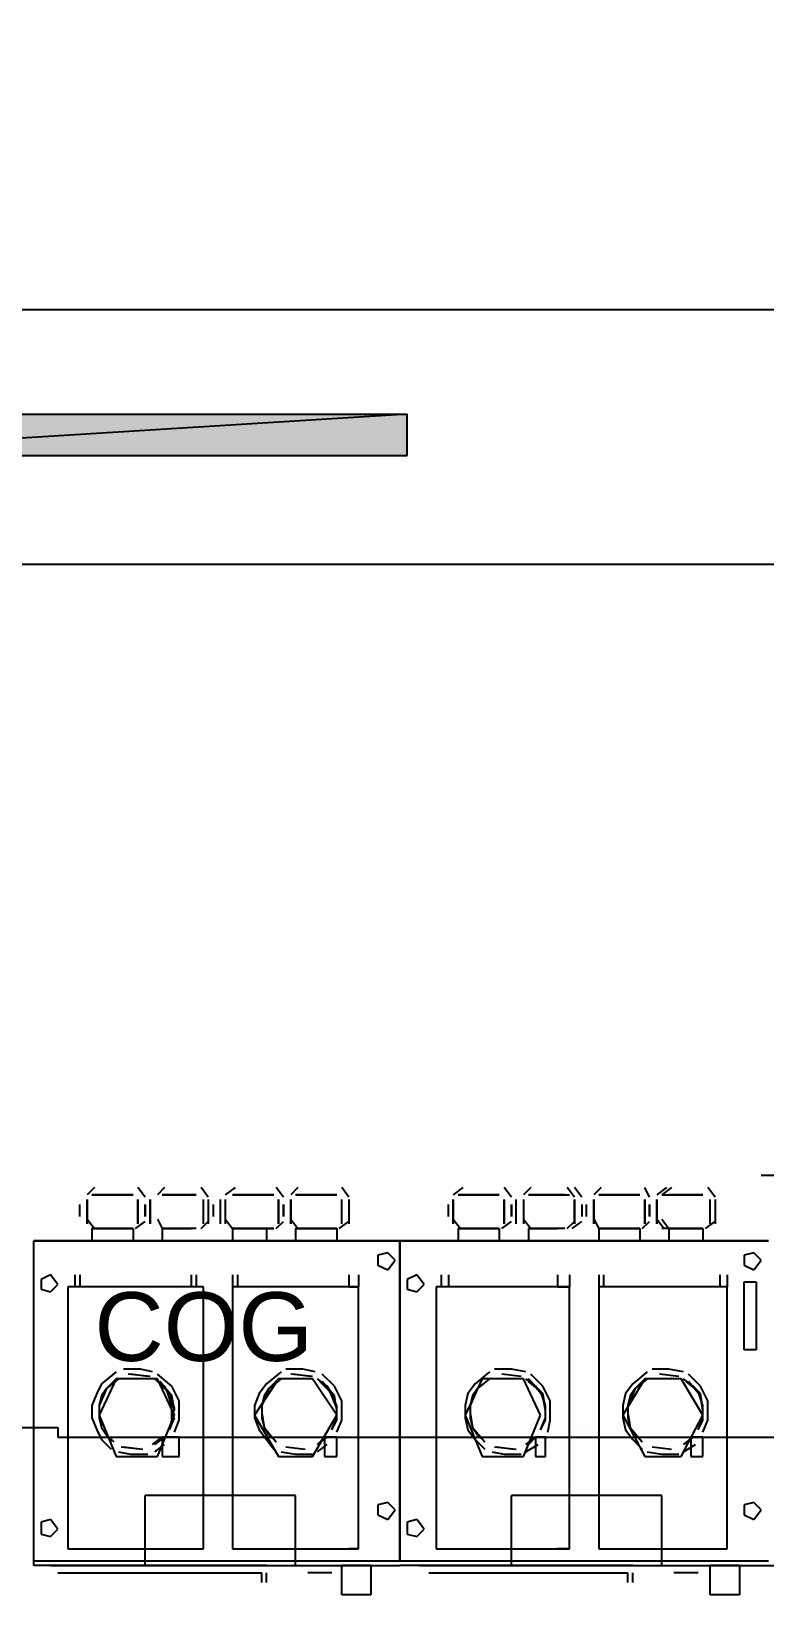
# Model space of a CAD drawing. Header units: millimetres. Extents: x 5 to 415, y 48 to 251.
# Drawn here: x 216.04 to 221.38, y 189.71 to 201.08 of the extents above; entities that cross this region are included whole.
import ezdxf

# ---------------------------------------------------------------- set-up
doc = ezdxf.new("R2010")
doc.units = ezdxf.units.MM
for name, color, linetype in [('H', 7, 'Continuous'), ('P', 7, 'Continuous'), ('T', 7, 'Continuous')]:
    doc.layers.add(name, color=color, linetype=linetype)

msp = doc.modelspace()

# ---------------------------------------------------------------- hatches: boundary and pattern name
at = {"layer": 'H', "linetype": 'Continuous'}
msp.add_hatch(color=256, dxfattribs=at).paths.add_polyline_path([(214.242, 198.296), (218.775, 198.296), (218.775, 197.997), (213.96, 197.997), (213.96, 201.083), (214.242, 201.083), (214.242, 198.296)])

# ---------------------------------------------------------------- linework, layer by layer
at = {"layer": 'P'}
for points in [[(286.597, 199.055), (115.094, 199.055)], [(218.775, 198.296), (213.942, 197.997)], [(218.775, 198.296), (213.942, 197.997)], [(214.242, 198.296), (218.775, 198.296)], [(218.775, 197.997), (218.775, 198.296)], [(213.942, 197.997), (218.775, 197.997)], [(286.597, 197.203), (64.682, 197.203)], [(221.35, 192.758), (223.943, 192.758)], [(216.5, 192.67), (216.447, 192.617)], [(216.5, 192.67), (216.447, 192.617)], [(216.5, 192.67), (216.447, 192.617)], [(216.482, 192.617), (216.782, 192.617)], [(216.782, 192.617), (216.482, 192.617)], [(216.482, 192.617), (216.782, 192.617)], [(216.87, 192.599), (216.817, 192.67)], [(216.87, 192.599), (216.817, 192.67)], [(216.87, 192.599), (216.817, 192.67)], [(217.011, 192.67), (216.958, 192.617)], [(217.011, 192.67), (216.958, 192.617)], [(217.011, 192.67), (216.958, 192.617)], [(216.994, 192.617), (217.241, 192.617)], [(216.994, 192.617), (217.241, 192.617)], [(217.241, 192.617), (216.994, 192.617)], [(217.329, 192.599), (217.276, 192.67)], [(217.329, 192.599), (217.276, 192.67)], [(217.329, 192.599), (217.276, 192.67)], [(217.523, 192.67), (217.452, 192.617)], [(217.523, 192.67), (217.452, 192.617)], [(217.523, 192.67), (217.452, 192.617)], [(217.505, 192.617), (217.805, 192.617)], [(217.805, 192.617), (217.505, 192.617)], [(217.505, 192.617), (217.805, 192.617)], [(217.876, 192.599), (217.823, 192.67)], [(217.876, 192.599), (217.823, 192.67)], [(217.876, 192.599), (217.823, 192.67)], [(217.981, 192.67), (217.928, 192.617)], [(217.981, 192.67), (217.928, 192.617)], [(217.981, 192.67), (217.928, 192.617)], [(217.964, 192.617), (218.264, 192.617)], [(218.264, 192.617), (217.964, 192.617)], [(217.964, 192.617), (218.264, 192.617)], [(218.352, 192.599), (218.299, 192.67)], [(218.352, 192.599), (218.299, 192.67)], [(218.352, 192.599), (218.299, 192.67)], [(219.181, 192.67), (219.11, 192.617)], [(219.181, 192.67), (219.11, 192.617)], [(219.181, 192.67), (219.11, 192.617)], [(219.146, 192.617), (219.445, 192.617)], [(219.146, 192.617), (219.445, 192.617)], [(219.445, 192.617), (219.146, 192.617)], [(219.534, 192.599), (219.481, 192.67)], [(219.534, 192.599), (219.481, 192.67)], [(219.534, 192.599), (219.481, 192.67)], [(219.675, 192.67), (219.622, 192.617)], [(219.675, 192.67), (219.622, 192.617)], [(219.675, 192.67), (219.622, 192.617)], [(219.657, 192.617), (219.957, 192.617)], [(219.657, 192.617), (219.957, 192.617)], [(219.922, 192.617), (219.657, 192.617)], [(219.992, 192.599), (219.939, 192.67)], [(220.045, 192.599), (219.992, 192.67)], [(220.045, 192.599), (219.992, 192.67)], [(220.186, 192.67), (220.133, 192.617)], [(220.186, 192.67), (220.133, 192.617)], [(220.186, 192.67), (220.133, 192.617)], [(220.169, 192.617), (220.468, 192.617)], [(220.468, 192.617), (220.169, 192.617)], [(220.169, 192.617), (220.468, 192.617)], [(220.539, 192.599), (220.504, 192.67)], [(220.539, 192.599), (220.504, 192.67)], [(220.539, 192.599), (220.504, 192.67)], [(220.663, 192.67), (220.592, 192.617)], [(220.663, 192.67), (220.592, 192.617)], [(220.698, 192.67), (220.627, 192.617)], [(220.627, 192.617), (220.927, 192.617)], [(220.627, 192.617), (220.927, 192.617)], [(220.927, 192.617), (220.68, 192.617)], [(221.015, 192.599), (220.962, 192.67)], [(221.015, 192.599), (220.962, 192.67)], [(221.015, 192.599), (220.962, 192.67)], [(216.394, 192.458), (216.394, 192.546)], [(216.447, 192.581), (216.447, 192.405)], [(216.447, 192.405), (216.447, 192.581)], [(216.817, 192.405), (216.817, 192.581)], [(216.817, 192.581), (216.817, 192.405)], [(216.87, 192.458), (216.87, 192.546)], [(216.87, 192.546), (216.87, 192.458)], [(216.905, 192.405), (216.905, 192.581)], [(216.905, 192.581), (216.905, 192.405)], [(217.293, 192.405), (217.293, 192.581)], [(217.329, 192.581), (217.329, 192.405)], [(217.364, 192.546), (217.364, 192.458)], [(217.417, 192.405), (217.417, 192.581)], [(217.417, 192.458), (217.417, 192.546)], [(217.452, 192.581), (217.452, 192.405)], [(217.84, 192.405), (217.84, 192.581)], [(217.84, 192.581), (217.84, 192.405)], [(217.876, 192.458), (217.876, 192.546)], [(217.876, 192.546), (217.876, 192.458)], [(217.928, 192.581), (217.928, 192.405)], [(217.928, 192.405), (217.928, 192.581)], [(218.299, 192.405), (218.299, 192.581)], [(218.352, 192.581), (218.352, 192.405)], [(218.352, 192.546), (218.352, 192.458)], [(219.075, 192.458), (219.075, 192.546)], [(219.11, 192.405), (219.11, 192.581)], [(219.11, 192.581), (219.11, 192.405)], [(219.481, 192.581), (219.481, 192.405)], [(219.481, 192.405), (219.481, 192.581)], [(219.534, 192.458), (219.534, 192.546)], [(219.534, 192.546), (219.534, 192.458)], [(219.569, 192.405), (219.569, 192.581)], [(219.622, 192.581), (219.622, 192.405)], [(219.992, 192.581), (219.992, 192.405)], [(219.992, 192.405), (219.992, 192.581)], [(220.045, 192.546), (220.045, 192.458)], [(220.08, 192.458), (220.08, 192.546)], [(220.133, 192.581), (220.133, 192.405)], [(220.133, 192.405), (220.133, 192.581)], [(220.504, 192.405), (220.504, 192.581)], [(220.504, 192.581), (220.504, 192.405)], [(220.539, 192.458), (220.539, 192.546)], [(220.539, 192.546), (220.539, 192.458)], [(220.592, 192.581), (220.592, 192.405)], [(220.592, 192.405), (220.592, 192.581)], [(220.98, 192.405), (220.98, 192.581)], [(221.015, 192.581), (221.015, 192.405)], [(221.015, 192.546), (221.015, 192.458)], [(216.447, 192.44), (216.5, 192.37)], [(216.447, 192.44), (216.5, 192.37)], [(216.447, 192.44), (216.5, 192.37)], [(216.8, 192.37), (216.87, 192.423)], [(216.8, 192.37), (216.87, 192.423)], [(216.8, 192.37), (216.87, 192.423)], [(216.958, 192.44), (216.994, 192.37)], [(216.958, 192.44), (216.994, 192.37)], [(216.958, 192.44), (216.994, 192.37)], [(217.276, 192.37), (217.329, 192.423)], [(217.276, 192.37), (217.329, 192.423)], [(217.276, 192.37), (217.329, 192.423)], [(217.452, 192.44), (217.505, 192.37)], [(217.452, 192.44), (217.505, 192.37)], [(217.452, 192.44), (217.505, 192.37)], [(217.823, 192.37), (217.876, 192.423)], [(217.823, 192.37), (217.876, 192.423)], [(217.823, 192.37), (217.876, 192.423)], [(217.928, 192.44), (217.981, 192.37)], [(217.928, 192.44), (217.981, 192.37)], [(217.928, 192.44), (217.981, 192.37)], [(218.281, 192.37), (218.352, 192.423)], [(218.281, 192.37), (218.352, 192.423)], [(218.281, 192.37), (218.352, 192.423)], [(219.11, 192.44), (219.163, 192.37)], [(219.11, 192.44), (219.163, 192.37)], [(219.11, 192.44), (219.163, 192.37)], [(219.463, 192.37), (219.534, 192.423)], [(219.463, 192.37), (219.534, 192.423)], [(219.463, 192.37), (219.534, 192.423)], [(219.622, 192.44), (219.675, 192.37)], [(219.622, 192.44), (219.675, 192.37)], [(219.622, 192.44), (219.675, 192.37)], [(219.939, 192.37), (219.992, 192.423)], [(219.975, 192.37), (220.045, 192.423)], [(219.975, 192.37), (220.045, 192.423)], [(220.133, 192.44), (220.169, 192.37)], [(220.133, 192.44), (220.169, 192.37)], [(220.133, 192.44), (220.169, 192.37)], [(220.486, 192.37), (220.539, 192.423)], [(220.486, 192.37), (220.539, 192.423)], [(220.486, 192.37), (220.539, 192.423)], [(220.592, 192.44), (220.645, 192.37)], [(220.592, 192.44), (220.645, 192.37)], [(220.627, 192.44), (220.68, 192.37)], [(220.945, 192.37), (221.015, 192.423)], [(220.945, 192.37), (221.015, 192.423)], [(220.945, 192.37), (221.015, 192.423)], [(216.059, 189.918), (216.059, 192.282)], [(218.722, 192.282), (216.059, 192.282)], [(216.059, 192.282), (218.722, 192.282)], [(216.059, 189.953), (216.059, 192.282)], [(217.329, 192.282), (216.112, 192.282)], [(216.782, 192.37), (216.482, 192.37)], [(216.782, 192.37), (216.482, 192.37)], [(216.482, 192.37), (216.782, 192.37)], [(216.482, 192.37), (216.482, 192.282)], [(216.782, 192.37), (216.782, 192.282)], [(217.241, 192.37), (216.994, 192.37)], [(216.994, 192.37), (217.205, 192.37)], [(217.241, 192.37), (216.994, 192.37)], [(216.994, 192.37), (216.994, 192.282)], [(217.417, 192.282), (217.329, 192.282)], [(217.417, 192.282), (217.329, 192.282)], [(217.417, 192.282), (218.687, 192.282)], [(217.417, 192.282), (217.505, 192.282)], [(217.54, 192.282), (217.452, 192.282)], [(217.452, 192.282), (217.54, 192.282)], [(217.505, 192.37), (217.505, 192.282)], [(217.805, 192.37), (217.505, 192.37)], [(217.505, 192.37), (217.805, 192.37)], [(217.805, 192.37), (217.505, 192.37)], [(217.752, 192.37), (217.752, 192.282)], [(217.964, 192.37), (217.964, 192.282)], [(218.264, 192.37), (217.964, 192.37)], [(217.964, 192.37), (218.264, 192.37)], [(218.264, 192.37), (217.964, 192.37)], [(218.264, 192.37), (218.264, 192.282)], [(221.403, 192.282), (218.722, 192.282)], [(218.722, 192.282), (221.403, 192.282)], [(218.722, 189.953), (218.722, 192.282)], [(218.722, 192.282), (218.722, 189.953)], [(219.992, 192.282), (218.775, 192.282)], [(219.445, 192.37), (219.146, 192.37)], [(219.445, 192.37), (219.146, 192.37)], [(219.146, 192.37), (219.445, 192.37)], [(219.146, 192.37), (219.146, 192.282)], [(219.445, 192.37), (219.445, 192.282)], [(219.922, 192.37), (219.657, 192.37)], [(219.657, 192.37), (219.869, 192.37)], [(219.922, 192.37), (219.657, 192.37)], [(219.657, 192.37), (219.657, 192.282)], [(220.08, 192.282), (219.992, 192.282)], [(220.08, 192.282), (219.992, 192.282)], [(220.08, 192.282), (221.35, 192.282)], [(220.08, 192.282), (220.169, 192.282)], [(220.133, 192.282), (220.204, 192.282)], [(220.204, 192.282), (220.133, 192.282)], [(220.169, 192.37), (220.169, 192.282)], [(220.468, 192.37), (220.169, 192.37)], [(220.169, 192.37), (220.468, 192.37)], [(220.468, 192.37), (220.169, 192.37)], [(220.468, 192.37), (220.468, 192.282)], [(220.927, 192.37), (220.627, 192.37)], [(220.927, 192.37), (220.627, 192.37)], [(220.68, 192.37), (220.68, 192.282)], [(220.68, 192.37), (220.927, 192.37)], [(220.927, 192.37), (220.927, 192.282)], [(218.634, 192.193), (218.563, 192.176)], [(218.563, 192.176), (218.563, 192.105)], [(218.687, 192.14), (218.634, 192.193)], [(221.298, 192.193), (221.227, 192.176)], [(221.227, 192.176), (221.227, 192.105)], [(221.35, 192.14), (221.298, 192.193)], [(218.563, 192.105), (218.634, 192.07)], [(218.634, 192.07), (218.687, 192.14)], [(221.227, 192.105), (221.298, 192.07)], [(221.298, 192.07), (221.35, 192.14)], [(216.182, 192.035), (216.112, 191.999)], [(216.112, 191.999), (216.112, 191.929)], [(216.235, 191.964), (216.182, 192.035)], [(216.182, 191.911), (216.235, 191.964)], [(217.293, 191.946), (216.306, 191.946)], [(216.306, 191.946), (216.306, 190.041)], [(216.359, 192.035), (216.359, 191.946)], [(216.394, 192.035), (216.394, 191.946)], [(217.205, 192.035), (217.205, 191.946)], [(217.241, 192.035), (217.241, 191.946)], [(217.293, 190.041), (217.293, 191.946)], [(217.505, 192.035), (217.505, 191.946)], [(217.505, 191.946), (217.505, 190.041)], [(218.422, 191.946), (217.505, 191.946)], [(217.54, 192.035), (217.54, 191.946)], [(218.352, 192.035), (218.352, 191.946)], [(218.352, 191.946), (218.422, 191.946)], [(218.422, 192.035), (218.422, 191.946)], [(218.422, 190.041), (218.422, 191.946)], [(218.846, 192.035), (218.775, 191.999)], [(218.775, 191.999), (218.775, 191.929)], [(218.899, 191.964), (218.846, 192.035)], [(218.846, 191.911), (218.899, 191.964)], [(219.957, 191.946), (218.987, 191.946)], [(218.987, 191.946), (218.987, 190.041)], [(219.022, 192.035), (219.022, 191.946)], [(219.075, 192.035), (219.075, 191.946)], [(219.869, 192.035), (219.869, 191.946)], [(219.869, 191.946), (219.957, 191.946)], [(219.957, 192.035), (219.957, 191.946)], [(219.957, 190.041), (219.957, 191.946)], [(220.169, 192.035), (220.169, 191.946)], [(220.169, 191.946), (220.169, 190.041)], [(221.103, 191.946), (220.169, 191.946)], [(220.204, 192.035), (220.204, 191.946)], [(221.051, 192.035), (221.051, 191.946)], [(221.103, 192.035), (221.103, 191.946)], [(221.103, 190.041), (221.103, 191.946)], [(221.227, 191.488), (221.227, 191.982)], [(221.227, 191.982), (221.315, 191.982)], [(221.315, 191.982), (221.315, 191.488)], [(216.112, 191.929), (216.182, 191.911)], [(218.775, 191.929), (218.846, 191.911)], [(218.722, 191.488), (218.722, 191.558)], [(221.315, 191.488), (221.227, 191.488)], [(216.658, 191.276), (216.535, 191.012)], [(216.658, 191.329), (216.553, 191.241)], [(216.658, 191.276), (216.588, 191.206)], [(216.676, 191.276), (216.588, 191.206)], [(216.658, 191.276), (216.588, 191.206)], [(216.658, 191.276), (216.588, 191.206)], [(216.958, 191.276), (216.658, 191.276)], [(216.835, 191.347), (216.711, 191.347)], [(216.905, 191.294), (216.747, 191.311)], [(216.905, 191.294), (216.747, 191.311)], [(216.905, 191.294), (216.747, 191.311)], [(216.888, 191.294), (216.764, 191.311)], [(216.923, 191.329), (216.835, 191.347)], [(216.994, 191.223), (216.941, 191.276)], [(217.011, 191.223), (216.941, 191.276)], [(217.064, 191.223), (216.958, 191.311)], [(217.082, 191.012), (216.958, 191.276)], [(217.029, 191.188), (216.958, 191.258)], [(217.064, 191.153), (216.976, 191.258)], [(217.84, 191.276), (217.664, 191.012)], [(217.858, 191.329), (217.752, 191.241)], [(217.858, 191.276), (217.77, 191.206)], [(217.858, 191.276), (217.77, 191.206)], [(217.84, 191.276), (217.77, 191.206)], [(217.84, 191.276), (217.77, 191.206)], [(218.087, 191.276), (217.84, 191.276)], [(218.017, 191.347), (217.893, 191.347)], [(218.087, 191.294), (217.928, 191.311)], [(218.087, 191.294), (217.928, 191.311)], [(218.087, 191.294), (217.928, 191.311)], [(218.07, 191.294), (217.946, 191.311)], [(218.105, 191.329), (218.017, 191.347)], [(218.264, 191.012), (218.087, 191.276)], [(218.193, 191.223), (218.123, 191.276)], [(218.193, 191.223), (218.123, 191.276)], [(218.211, 191.188), (218.14, 191.258)], [(218.246, 191.223), (218.158, 191.311)], [(218.246, 191.153), (218.158, 191.258)], [(219.322, 191.276), (219.198, 191.012)], [(219.375, 191.329), (219.269, 191.241)], [(219.375, 191.276), (219.287, 191.206)], [(219.375, 191.276), (219.287, 191.206)], [(219.375, 191.276), (219.287, 191.206)], [(219.375, 191.276), (219.287, 191.206)], [(219.622, 191.276), (219.322, 191.276)], [(219.534, 191.347), (219.41, 191.347)], [(219.604, 191.294), (219.463, 191.311)], [(219.604, 191.294), (219.463, 191.311)], [(219.604, 191.294), (219.463, 191.311)], [(219.604, 191.294), (219.463, 191.311)], [(219.639, 191.329), (219.534, 191.347)], [(219.745, 191.012), (219.622, 191.276)], [(219.71, 191.223), (219.639, 191.276)], [(219.71, 191.223), (219.657, 191.276)], [(219.745, 191.188), (219.657, 191.258)], [(219.763, 191.223), (219.675, 191.311)], [(219.763, 191.153), (219.675, 191.258)], [(220.504, 191.276), (220.345, 191.012)], [(220.521, 191.329), (220.416, 191.241)], [(220.521, 191.276), (220.433, 191.206)], [(220.521, 191.276), (220.433, 191.206)], [(220.521, 191.276), (220.433, 191.206)], [(220.504, 191.276), (220.433, 191.206)], [(220.768, 191.276), (220.504, 191.276)], [(220.68, 191.347), (220.557, 191.347)], [(220.751, 191.294), (220.61, 191.311)], [(220.751, 191.294), (220.61, 191.311)], [(220.751, 191.294), (220.61, 191.311)], [(220.751, 191.294), (220.61, 191.311)], [(220.786, 191.329), (220.68, 191.347)], [(220.927, 191.012), (220.768, 191.276)], [(220.857, 191.223), (220.786, 191.276)], [(220.857, 191.223), (220.786, 191.276)], [(220.892, 191.188), (220.804, 191.258)], [(220.909, 191.223), (220.821, 191.311)], [(220.909, 191.153), (220.821, 191.258)], [(216.517, 191.17), (216.482, 191.082)], [(216.553, 191.241), (216.517, 191.17)], [(216.588, 191.206), (216.535, 191.082)], [(216.553, 191.153), (216.535, 191.082)], [(216.553, 191.153), (216.535, 191.082)], [(216.553, 191.153), (216.535, 191.082)], [(216.588, 191.206), (216.553, 191.153)], [(216.588, 191.206), (216.553, 191.153)], [(216.588, 191.206), (216.553, 191.153)], [(217.047, 191.17), (216.994, 191.223)], [(217.047, 191.153), (217.011, 191.223)], [(217.064, 191.082), (217.029, 191.188)], [(217.082, 191.064), (217.047, 191.17)], [(217.082, 191.064), (217.047, 191.153)], [(217.117, 191.117), (217.064, 191.223)], [(217.082, 191.047), (217.064, 191.153)], [(217.699, 191.17), (217.664, 191.082)], [(217.752, 191.241), (217.699, 191.17)], [(217.77, 191.206), (217.717, 191.082)], [(217.734, 191.153), (217.717, 191.082)], [(217.734, 191.153), (217.717, 191.082)], [(217.734, 191.153), (217.717, 191.082)], [(217.77, 191.206), (217.734, 191.153)], [(217.77, 191.206), (217.734, 191.153)], [(217.77, 191.206), (217.734, 191.153)], [(218.228, 191.17), (218.193, 191.223)], [(218.228, 191.153), (218.193, 191.223)], [(218.264, 191.082), (218.211, 191.188)], [(218.264, 191.064), (218.228, 191.17)], [(218.264, 191.064), (218.228, 191.153)], [(218.299, 191.117), (218.246, 191.223)], [(218.264, 191.047), (218.246, 191.153)], [(219.216, 191.17), (219.198, 191.082)], [(219.269, 191.241), (219.216, 191.17)], [(219.287, 191.206), (219.234, 191.082)], [(219.251, 191.153), (219.234, 191.082)], [(219.251, 191.153), (219.234, 191.082)], [(219.251, 191.153), (219.234, 191.082)], [(219.287, 191.206), (219.251, 191.153)], [(219.287, 191.206), (219.251, 191.153)], [(219.287, 191.206), (219.251, 191.153)], [(219.763, 191.17), (219.71, 191.223)], [(219.763, 191.153), (219.71, 191.223)], [(219.781, 191.082), (219.745, 191.188)], [(219.816, 191.117), (219.763, 191.223)], [(219.781, 191.064), (219.763, 191.17)], [(219.781, 191.047), (219.763, 191.153)], [(219.781, 191.064), (219.763, 191.153)], [(220.363, 191.17), (220.345, 191.082)], [(220.416, 191.241), (220.363, 191.17)], [(220.433, 191.206), (220.38, 191.082)], [(220.398, 191.153), (220.38, 191.082)], [(220.398, 191.153), (220.38, 191.082)], [(220.398, 191.153), (220.38, 191.082)], [(220.433, 191.206), (220.398, 191.153)], [(220.433, 191.206), (220.398, 191.153)], [(220.433, 191.206), (220.398, 191.153)], [(220.909, 191.17), (220.857, 191.223)], [(220.909, 191.153), (220.857, 191.223)], [(220.927, 191.082), (220.892, 191.188)], [(220.962, 191.117), (220.909, 191.223)], [(220.927, 191.064), (220.909, 191.17)], [(220.927, 191.064), (220.909, 191.153)], [(220.927, 191.047), (220.909, 191.153)], [(216.482, 191.082), (216.482, 190.994)], [(216.535, 191.082), (216.535, 190.994)], [(216.535, 191.082), (216.535, 190.994)], [(216.535, 191.082), (216.535, 190.994)], [(216.535, 191.029), (216.553, 190.923)], [(217.064, 190.976), (217.064, 191.082)], [(217.064, 190.976), (217.082, 191.064)], [(217.064, 190.976), (217.082, 191.064)], [(217.117, 190.976), (217.117, 191.117)], [(217.664, 191.082), (217.664, 190.994)], [(217.717, 191.082), (217.717, 190.994)], [(217.717, 191.082), (217.717, 190.994)], [(217.717, 191.082), (217.717, 190.994)], [(217.717, 191.029), (217.734, 190.923)], [(218.264, 190.976), (218.264, 191.082)], [(218.264, 190.976), (218.264, 191.064)], [(218.264, 190.976), (218.264, 191.064)], [(218.299, 190.976), (218.299, 191.117)], [(219.198, 191.082), (219.198, 190.994)], [(219.234, 191.082), (219.234, 190.994)], [(219.234, 191.082), (219.234, 190.994)], [(219.234, 191.082), (219.234, 190.994)], [(219.234, 191.029), (219.251, 190.923)], [(219.781, 190.976), (219.781, 191.082)], [(219.781, 190.976), (219.781, 191.064)], [(219.781, 190.976), (219.781, 191.064)], [(219.816, 190.976), (219.816, 191.117)], [(220.345, 191.082), (220.345, 190.994)], [(220.38, 191.082), (220.38, 190.994)], [(220.38, 191.082), (220.38, 190.994)], [(220.38, 191.082), (220.38, 190.994)], [(220.38, 191.029), (220.398, 190.923)], [(220.927, 190.976), (220.927, 191.082)], [(220.927, 190.976), (220.927, 191.064)], [(220.927, 190.976), (220.927, 191.064)], [(220.962, 190.976), (220.962, 191.117)], [(214.154, 190.923), (216.235, 190.923)], [(216.235, 190.923), (216.235, 190.853)], [(216.482, 190.994), (216.517, 190.906)], [(216.535, 191.012), (216.658, 190.712)], [(216.535, 190.994), (216.553, 190.923)], [(216.535, 190.994), (216.553, 190.923)], [(216.535, 190.994), (216.553, 190.923)], [(216.553, 190.923), (216.623, 190.818)], [(216.553, 190.923), (216.588, 190.87)], [(216.553, 190.923), (216.588, 190.87)], [(216.553, 190.923), (216.588, 190.87)], [(216.958, 190.712), (217.082, 191.012)], [(217.047, 190.906), (217.082, 190.994)], [(217.047, 190.906), (217.064, 190.976)], [(217.047, 190.906), (217.064, 190.976)], [(217.047, 190.906), (217.064, 190.976)], [(217.082, 190.888), (217.117, 190.976)], [(217.664, 191.012), (217.84, 190.712)], [(217.664, 190.994), (217.699, 190.906)], [(217.717, 190.994), (217.734, 190.923)], [(217.717, 190.994), (217.734, 190.923)], [(217.717, 190.994), (217.734, 190.923)], [(217.734, 190.923), (217.77, 190.87)], [(217.734, 190.923), (217.77, 190.87)], [(217.734, 190.923), (217.77, 190.87)], [(217.734, 190.923), (217.823, 190.818)], [(218.087, 190.712), (218.264, 191.012)], [(218.228, 190.906), (218.264, 190.994)], [(218.228, 190.906), (218.264, 190.976)], [(218.228, 190.906), (218.264, 190.976)], [(218.228, 190.906), (218.264, 190.976)], [(218.264, 190.888), (218.299, 190.976)], [(218.722, 190.888), (218.722, 191.012)], [(219.198, 191.012), (219.322, 190.712)], [(219.198, 190.994), (219.216, 190.906)], [(219.234, 190.994), (219.251, 190.923)], [(219.234, 190.994), (219.251, 190.923)], [(219.234, 190.994), (219.251, 190.923)], [(219.251, 190.923), (219.34, 190.818)], [(219.251, 190.923), (219.287, 190.87)], [(219.251, 190.923), (219.287, 190.87)], [(219.251, 190.923), (219.287, 190.87)], [(219.622, 190.712), (219.745, 191.012)], [(219.745, 190.906), (219.781, 190.994)], [(219.745, 190.906), (219.781, 190.976)], [(219.745, 190.906), (219.781, 190.976)], [(219.745, 190.906), (219.781, 190.976)], [(219.798, 190.888), (219.816, 190.976)], [(220.045, 190.923), (220.045, 190.923)], [(220.045, 190.923), (220.045, 190.923)], [(220.045, 190.923), (220.045, 190.923)], [(220.045, 190.923), (220.045, 190.923)], [(220.045, 190.923), (220.045, 190.923)], [(220.045, 190.923), (220.045, 190.923)], [(220.08, 190.923), (220.08, 190.923)], [(220.08, 190.923), (220.08, 190.923)], [(220.08, 190.923), (220.08, 190.923)], [(220.08, 190.923), (220.08, 190.923)], [(220.345, 191.012), (220.504, 190.712)], [(220.345, 190.994), (220.363, 190.906)], [(220.38, 190.994), (220.398, 190.923)], [(220.38, 190.994), (220.398, 190.923)], [(220.38, 190.994), (220.398, 190.923)], [(220.398, 190.923), (220.433, 190.87)], [(220.398, 190.923), (220.433, 190.87)], [(220.398, 190.923), (220.433, 190.87)], [(220.398, 190.923), (220.486, 190.818)], [(220.768, 190.712), (220.927, 191.012)], [(220.892, 190.906), (220.927, 190.994)], [(220.892, 190.906), (220.927, 190.976)], [(220.892, 190.906), (220.927, 190.976)], [(220.892, 190.906), (220.927, 190.976)], [(220.927, 190.888), (220.962, 190.976)], [(216.235, 190.853), (227.877, 190.853)], [(216.517, 190.906), (216.553, 190.835)], [(216.553, 190.835), (216.623, 190.765)], [(216.588, 190.87), (216.641, 190.818)], [(216.588, 190.87), (216.641, 190.818)], [(216.588, 190.87), (216.641, 190.818)], [(216.923, 190.8), (216.994, 190.853)], [(216.941, 190.8), (217.011, 190.853)], [(216.941, 190.8), (216.994, 190.853)], [(216.941, 190.8), (216.994, 190.853)], [(216.941, 190.747), (217.011, 190.8)], [(217.117, 190.853), (216.994, 190.853)], [(216.994, 190.853), (216.994, 190.712)], [(217.117, 190.712), (217.117, 190.853)], [(217.699, 190.906), (217.752, 190.835)], [(217.752, 190.835), (217.805, 190.765)], [(217.77, 190.87), (217.823, 190.818)], [(217.77, 190.87), (217.823, 190.818)], [(217.77, 190.87), (217.823, 190.818)], [(218.123, 190.8), (218.175, 190.853)], [(218.123, 190.8), (218.193, 190.853)], [(218.123, 190.8), (218.193, 190.853)], [(218.123, 190.8), (218.193, 190.853)], [(218.123, 190.747), (218.193, 190.8)], [(218.264, 190.853), (218.175, 190.853)], [(218.175, 190.853), (218.175, 190.712)], [(218.264, 190.712), (218.264, 190.853)], [(219.216, 190.906), (219.269, 190.835)], [(219.269, 190.835), (219.34, 190.765)], [(219.287, 190.87), (219.34, 190.818)], [(219.287, 190.87), (219.34, 190.818)], [(219.287, 190.87), (219.34, 190.818)], [(219.639, 190.8), (219.71, 190.853)], [(219.639, 190.8), (219.71, 190.853)], [(219.639, 190.747), (219.728, 190.8)], [(219.657, 190.8), (219.71, 190.853)], [(219.657, 190.8), (219.71, 190.853)], [(219.781, 190.853), (219.71, 190.853)], [(219.71, 190.853), (219.71, 190.712)], [(219.781, 190.712), (219.781, 190.853)], [(220.363, 190.906), (220.416, 190.835)], [(220.416, 190.835), (220.486, 190.765)], [(220.433, 190.87), (220.486, 190.818)], [(220.433, 190.87), (220.486, 190.818)], [(220.433, 190.87), (220.486, 190.818)], [(220.786, 190.8), (220.857, 190.853)], [(220.786, 190.8), (220.857, 190.853)], [(220.786, 190.8), (220.857, 190.853)], [(220.786, 190.747), (220.874, 190.8)], [(220.804, 190.8), (220.857, 190.853)], [(220.927, 190.853), (220.839, 190.853)], [(220.839, 190.853), (220.839, 190.712)], [(220.927, 190.712), (220.927, 190.853)], [(216.658, 190.712), (216.958, 190.712)], [(216.676, 190.747), (216.764, 190.729)], [(216.694, 190.782), (216.853, 190.765)], [(216.694, 190.782), (216.853, 190.765)], [(216.711, 190.782), (216.853, 190.765)], [(216.711, 190.782), (216.853, 190.765)], [(216.764, 190.729), (216.888, 190.729)], [(216.994, 190.712), (217.117, 190.712)], [(217.84, 190.712), (218.087, 190.712)], [(217.858, 190.747), (217.964, 190.729)], [(217.893, 190.782), (218.034, 190.765)], [(217.893, 190.782), (218.034, 190.765)], [(217.893, 190.782), (218.034, 190.765)], [(217.893, 190.782), (218.034, 190.765)], [(217.964, 190.729), (218.087, 190.729)], [(218.175, 190.712), (218.264, 190.712)], [(219.322, 190.712), (219.622, 190.712)], [(219.393, 190.747), (219.481, 190.729)], [(219.41, 190.782), (219.569, 190.765)], [(219.41, 190.782), (219.569, 190.765)], [(219.41, 190.782), (219.569, 190.765)], [(219.428, 190.782), (219.551, 190.765)], [(219.481, 190.729), (219.604, 190.729)], [(219.71, 190.712), (219.781, 190.712)], [(220.504, 190.712), (220.768, 190.712)], [(220.521, 190.747), (220.627, 190.729)], [(220.557, 190.782), (220.698, 190.765)], [(220.557, 190.782), (220.698, 190.765)], [(220.557, 190.782), (220.698, 190.765)], [(220.557, 190.782), (220.698, 190.765)], [(220.627, 190.729), (220.751, 190.729)], [(220.839, 190.712), (220.927, 190.712)], [(217.964, 190.429), (216.87, 190.429)], [(216.87, 189.918), (216.87, 190.429)], [(216.87, 189.918), (216.87, 190.429)], [(217.964, 190.429), (216.87, 190.429)], [(217.964, 189.918), (217.964, 190.429)], [(217.964, 189.918), (217.964, 190.429)], [(218.634, 190.377), (218.563, 190.359)], [(218.563, 190.359), (218.563, 190.288)], [(218.687, 190.324), (218.634, 190.377)], [(220.627, 190.429), (219.534, 190.429)], [(219.534, 189.918), (219.534, 190.429)], [(219.534, 189.918), (219.534, 190.429)], [(220.627, 190.429), (219.534, 190.429)], [(220.627, 189.918), (220.627, 190.429)], [(220.627, 189.918), (220.627, 190.429)], [(221.298, 190.377), (221.227, 190.359)], [(221.227, 190.359), (221.227, 190.288)], [(221.35, 190.324), (221.298, 190.377)], [(216.182, 190.253), (216.112, 190.235)], [(216.112, 190.235), (216.112, 190.147)], [(216.235, 190.183), (216.182, 190.253)], [(218.563, 190.288), (218.634, 190.253)], [(218.634, 190.253), (218.687, 190.324)], [(218.846, 190.253), (218.775, 190.235)], [(218.775, 190.235), (218.775, 190.147)], [(218.899, 190.183), (218.846, 190.253)], [(221.227, 190.288), (221.298, 190.253)], [(221.298, 190.253), (221.35, 190.324)], [(216.112, 190.147), (216.182, 190.13)], [(216.182, 190.13), (216.235, 190.183)], [(218.775, 190.147), (218.846, 190.13)], [(218.846, 190.13), (218.899, 190.183)], [(216.306, 190.041), (217.293, 190.041)], [(217.505, 190.041), (218.422, 190.041)], [(218.422, 190.041), (218.352, 190.041)], [(218.987, 190.041), (219.957, 190.041)], [(219.957, 190.041), (219.869, 190.041)], [(220.169, 190.041), (221.103, 190.041)], [(216.059, 189.953), (218.722, 189.953)], [(216.182, 189.918), (216.059, 189.918)], [(216.182, 189.918), (216.112, 189.918)], [(216.182, 189.918), (218.563, 189.918)], [(216.182, 189.918), (217.752, 189.918)], [(217.752, 189.918), (216.182, 189.918)], [(216.235, 189.918), (217.717, 189.918)], [(218.511, 189.918), (218.299, 189.918)], [(218.299, 189.706), (218.299, 189.918)], [(218.352, 189.918), (218.422, 189.918)], [(218.511, 189.918), (218.511, 189.706)], [(218.563, 189.918), (218.722, 189.918)], [(218.722, 189.953), (221.403, 189.953)], [(218.863, 189.918), (218.722, 189.918)], [(218.863, 189.918), (218.775, 189.918)], [(218.863, 189.918), (221.227, 189.918)], [(218.863, 189.918), (220.416, 189.918)], [(220.416, 189.918), (218.863, 189.918)], [(218.934, 189.918), (220.38, 189.918)], [(220.927, 189.918), (223.591, 189.918)], [(221.192, 189.918), (220.98, 189.918)], [(220.98, 189.706), (220.98, 189.918)], [(220.98, 189.918), (221.051, 189.918)], [(221.192, 189.918), (221.192, 189.706)], [(221.227, 189.918), (221.403, 189.918)], [(216.235, 189.865), (217.717, 189.865)], [(217.717, 189.794), (217.717, 189.865)], [(217.752, 189.794), (217.752, 189.865)], [(218.228, 189.865), (218.052, 189.865)], [(218.934, 189.865), (220.38, 189.865)], [(220.38, 189.794), (220.38, 189.865)], [(220.416, 189.794), (220.416, 189.865)], [(220.892, 189.865), (220.715, 189.865)], [(218.511, 189.706), (218.299, 189.706)], [(221.192, 189.706), (220.98, 189.706)]]:
    msp.add_lwpolyline(points, dxfattribs=at)

# ---------------------------------------------------------------- texts
at = {"layer": 'T', "insert": (216.5, 191.4), "char_height": 0.5, "attachment_point": 7}
msp.add_mtext('{\\fArial|b0|i0|c0|p18;COG}', dxfattribs=at)

doc.saveas('drawing.dxf')
